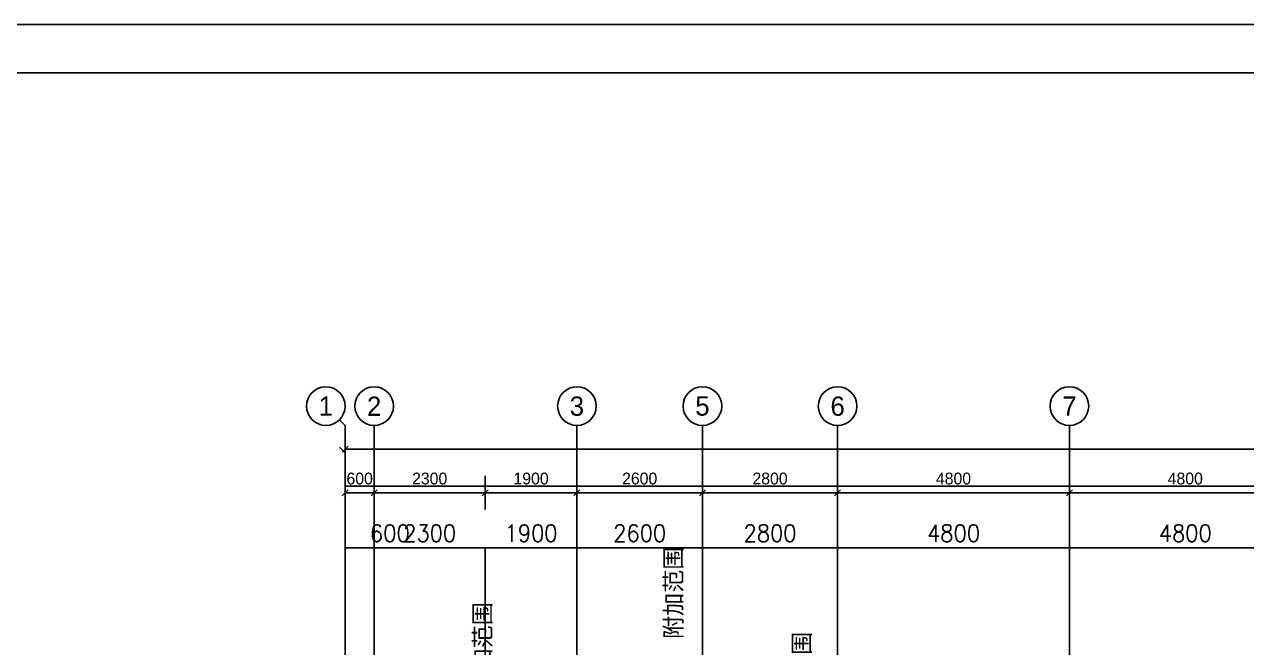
# Model space of a CAD drawing. Extents: x 628064 to 789462, y -248497 to 145317.
# Drawn here: x 667791 to 693104, y 132403 to 145317 of the extents above; entities that cross this region are included whole.
import ezdxf
from ezdxf.enums import TextEntityAlignment as Align

# ---------------------------------------------------------------- set-up
doc = ezdxf.new("R2010")
doc.units = 0
doc.header["$LTSCALE"] = 100
doc.linetypes.add('CENTER', pattern=[50.8, 31.75, -6.35, 6.35, -6.35])
for name, color, linetype in [('AXIS', 3, 'Continuous'), ('dim-wall', 7, 'Continuous'), ('PAXIS', 253, 'CENTER'), ('PUB_DIM', 3, 'Continuous'), ('PUB_TITLE', 4, 'Continuous')]:
    doc.layers.add(name, color=color, linetype=linetype)
doc.styles.add('cadreader_textstyle', font='cadreader_textstyle')
doc.styles.get("Standard").update_dxf_attribs({"font": 'standard'})
doc.dimstyles.get("Standard").update_dxf_attribs({"dimtxt": 351, "dimasz": 0.18, "dimexe": 0.18, "dimexo": 0.0625, "dimgap": 0.09, "dimtad": 0, "dimtoh": 1, "dimdec": 0, "dimzin": 0, "dimdsep": 46, "dimcen": 0.09, "dimadec": 0, "dimazin": 0, "dimtfac": 1, "dimtdec": 4, "dimtofl": 0, "dimtmove": 0, "dimatfit": 3, "dimfxl": 250, "dimtolj": 1, "dimtzin": 0, "dimarcsym": 0})

# ---------------------------------------------------------------- blocks, each defined once
blk = doc.blocks.new('*D696')
at = {"layer": 'dim-wall', "color": 0, "linetype": 'ByBlock', "lineweight": -2}
for p, q in [((675035, 130513), (677549, 130513)), ((677548, 129213), (677548, 130513)), ((675035, 129213), (677549, 129213))]:
    blk.add_line(p, q, dxfattribs=at)
for points in [[(677548, 130513), (677548, 130512), (677548, 130512)], [(677548, 129213), (677548, 129213), (677548, 129213)]]:
    blk.add_solid(points, dxfattribs=at)
at = {"layer": 'dim-wall', "color": 0, "linetype": 'Continuous', "lineweight": -2, "insert": (677298, 132388), "char_height": 351, "width": 3751.02, "attachment_point": 5, "rotation": 90}
blk.add_mtext('\\A1;\\A1;\\A1;附加范围', dxfattribs=at)
blk = doc.blocks.new('A1tk')
at = {"layer": 'PUB_TITLE'}
for points in [[(-602685, -92242), (-602685, -32842), (-518585, -32842), (-518585, -92242)], [(-600185, -91242), (-519585, -91242), (-519585, -33842), (-600185, -33842)]]:
    blk.add_lwpolyline(points, close=True, dxfattribs=at)
blk = doc.blocks.new('*D744')
at = {"layer": 'dim-wall', "color": 0, "linetype": 'ByBlock', "lineweight": -2}
for p, q in [((681478, 130813), (681488, 130813)), ((681488, 130813), (681488, 128913)), ((681567, 128913), (681488, 128913))]:
    blk.add_line(p, q, dxfattribs=at)
for points in [[(681488, 130813), (681488, 130812), (681488, 130812)], [(681488, 128913), (681488, 128913), (681488, 128913)]]:
    blk.add_solid(points, dxfattribs=at)
at = {"layer": 'dim-wall', "color": 0, "linetype": 'Continuous', "lineweight": -2, "insert": (681253, 133538), "char_height": 351, "width": 4673.37, "attachment_point": 5, "rotation": 90}
blk.add_mtext('\\A1;\\A1;\\A1;\\A1;附加范围', dxfattribs=at)
blk = doc.blocks.new('*D510')
at = {"layer": 'dim-wall', "color": 0, "linetype": 'ByBlock', "lineweight": -2}
for p, q in [((684171, 126014), (684171, 129413)), ((684184, 129413), (684171, 129413)), ((684294, 126014), (684171, 126014))]:
    blk.add_line(p, q, dxfattribs=at)
for points in [[(684171, 129413), (684171, 129412), (684171, 129412)], [(684171, 126014), (684171, 126014), (684171, 126014)]]:
    blk.add_solid(points, dxfattribs=at)
at = {"layer": 'dim-wall', "color": 0, "linetype": 'Continuous', "lineweight": -2, "insert": (683909, 131774), "char_height": 351, "width": 3751.02, "attachment_point": 5, "rotation": 90}
blk.add_mtext('\\A1;\\A1;\\A1;附加范围', dxfattribs=at)
blk = doc.blocks.new('*D491')
at = {"layer": 'PUB_DIM', "color": 0, "linetype": 'ByBlock', "lineweight": -2}
for p, q in [((674435, 132442), (674435, 134473)), ((674435, 134473), (675035, 134473)), ((675035, 132442), (675035, 134473))]:
    blk.add_line(p, q, dxfattribs=at)
for points in [[(674435, 134473), (674435, 134473), (674435, 134473)], [(675035, 134473), (675034, 134473), (675034, 134473)]]:
    blk.add_solid(points, dxfattribs=at)
at = {"layer": 'PUB_DIM', "color": 0, "linetype": 'Continuous', "lineweight": -2, "insert": (675360, 134773), "char_height": 351, "width": 651.3, "attachment_point": 5, "rotation": 0}
blk.add_mtext('600', dxfattribs=at)
blk = doc.blocks.new('*D607')
at = {"layer": 'PUB_DIM', "color": 0, "linetype": 'ByBlock', "lineweight": -2}
for p, q in [((674435, 135717), (674435, 135750)), ((674435, 135749), (723635, 135749)), ((723635, 135717), (723635, 135750))]:
    blk.add_line(p, q, dxfattribs=at)
for points in [[(674435, 135749), (674435, 135749), (674435, 135749)], [(723635, 135749), (723634, 135749), (723634, 135749)]]:
    blk.add_solid(points, dxfattribs=at)
at = {"layer": 'PUB_DIM', "color": 0, "linetype": 'Continuous', "lineweight": -2, "insert": (699035, 136049), "char_height": 351, "width": 1168.05, "attachment_point": 5}
blk.add_mtext('49200', dxfattribs=at)
blk = doc.blocks.new('*D130')
at = {"layer": 'PUB_DIM', "color": 0, "linetype": 'ByBlock', "lineweight": -2}
for p, q in [((675035, 132442), (675035, 134473)), ((675035, 134473), (677335, 134473)), ((677335, 132442), (677335, 134473))]:
    blk.add_line(p, q, dxfattribs=at)
for points in [[(675035, 134473), (675035, 134473), (675035, 134473)], [(677335, 134473), (677334, 134473), (677334, 134473)]]:
    blk.add_solid(points, dxfattribs=at)
at = {"layer": 'PUB_DIM', "color": 0, "linetype": 'Continuous', "lineweight": -2, "insert": (676185, 134773), "char_height": 351, "width": 912.6, "attachment_point": 5, "rotation": 0}
blk.add_mtext('2300', dxfattribs=at)
blk = doc.blocks.new('*D631')
at = {"layer": 'PUB_DIM', "color": 0, "linetype": 'ByBlock', "lineweight": -2}
for p, q in [((677335, 132442), (677335, 134473)), ((677335, 134473), (679235, 134473)), ((679235, 132442), (679235, 134473))]:
    blk.add_line(p, q, dxfattribs=at)
for points in [[(677335, 134473), (677335, 134473), (677335, 134473)], [(679235, 134473), (679234, 134473), (679234, 134473)]]:
    blk.add_solid(points, dxfattribs=at)
at = {"layer": 'PUB_DIM', "color": 0, "linetype": 'Continuous', "lineweight": -2, "insert": (678285, 134773), "char_height": 351, "width": 801.45, "attachment_point": 5}
blk.add_mtext('1900', dxfattribs=at)
blk = doc.blocks.new('*D358')
at = {"layer": 'PUB_DIM', "color": 0, "linetype": 'ByBlock', "lineweight": -2}
for p, q in [((679235, 132442), (679235, 134473)), ((679235, 134473), (681835, 134473)), ((681835, 132442), (681835, 134473))]:
    blk.add_line(p, q, dxfattribs=at)
for points in [[(679235, 134473), (679235, 134473), (679235, 134473)], [(681835, 134473), (681834, 134473), (681834, 134473)]]:
    blk.add_solid(points, dxfattribs=at)
at = {"layer": 'PUB_DIM', "color": 0, "linetype": 'Continuous', "lineweight": -2, "insert": (680535, 134773), "char_height": 351, "width": 906.75, "attachment_point": 5, "rotation": 359.9986}
blk.add_mtext('2600', dxfattribs=at)
blk = doc.blocks.new('*D41')
at = {"layer": 'PUB_DIM', "color": 0, "linetype": 'ByBlock', "lineweight": -2}
for p, q in [((681835, 132442), (681835, 134473)), ((681835, 134473), (684635, 134473)), ((684635, 132442), (684635, 134473))]:
    blk.add_line(p, q, dxfattribs=at)
for points in [[(681835, 134473), (681835, 134473), (681835, 134473)], [(684635, 134473), (684634, 134473), (684634, 134473)]]:
    blk.add_solid(points, dxfattribs=at)
at = {"layer": 'PUB_DIM', "color": 0, "linetype": 'Continuous', "lineweight": -2, "insert": (683235, 134773), "char_height": 351, "width": 912.6, "attachment_point": 5, "rotation": 0}
blk.add_mtext('2800', dxfattribs=at)
blk = doc.blocks.new('*D437')
at = {"layer": 'PUB_DIM', "color": 0, "linetype": 'ByBlock', "lineweight": -2}
for p, q in [((684635, 132442), (684635, 134473)), ((684635, 134473), (689435, 134473)), ((689435, 132442), (689435, 134473))]:
    blk.add_line(p, q, dxfattribs=at)
for points in [[(684635, 134473), (684635, 134473), (684635, 134473)], [(689435, 134473), (689434, 134473), (689434, 134473)]]:
    blk.add_solid(points, dxfattribs=at)
at = {"layer": 'PUB_DIM', "color": 0, "linetype": 'Continuous', "lineweight": -2, "insert": (687035, 134773), "char_height": 351, "width": 924.3, "attachment_point": 5, "rotation": 359.9992}
blk.add_mtext('4800', dxfattribs=at)
blk = doc.blocks.new('*D119')
at = {"layer": 'PUB_DIM', "color": 0, "linetype": 'ByBlock', "lineweight": -2}
for p, q in [((689435, 132442), (689435, 134473)), ((689435, 134473), (694235, 134473)), ((694235, 132442), (694235, 134473))]:
    blk.add_line(p, q, dxfattribs=at)
for points in [[(689435, 134473), (689435, 134473), (689435, 134473)], [(694235, 134473), (694234, 134473), (694234, 134473)]]:
    blk.add_solid(points, dxfattribs=at)
at = {"layer": 'PUB_DIM', "color": 0, "linetype": 'Continuous', "lineweight": -2, "insert": (691835, 134773), "char_height": 351, "width": 924.3, "attachment_point": 5, "rotation": 359.9993}
blk.add_mtext('4800', dxfattribs=at)

msp = doc.modelspace()

# ---------------------------------------------------------------- linework, layer by layer
at = {"layer": 'AXIS'}
for p, q in [((674317.4, 136559.1), (674434.5, 136441.9)), ((674434.5, 132441.9), (674434.5, 136441.9)), ((675034.5, 132441.9), (675034.5, 136441.9)), ((679234.5, 132441.9), (679234.5, 136441.9)), ((681834.5, 132441.9), (681834.5, 136441.9)), ((684634.5, 132441.9), (684634.5, 136441.9)), ((689434.5, 132441.9), (689434.5, 136441.9))]:
    msp.add_line(p, q, dxfattribs=at)
at = {"layer": 'AXIS', "linetype": 'Continuous'}
for points in [[(674317.4, 137124.1), (674434.6, 137007), (674434.6, 133007)], [(675034.6, 133007), (675034.6, 137007)], [(679234.6, 133007), (679234.6, 137007)], [(681834.6, 133007), (681834.6, 137007)], [(684634.6, 133007), (684634.6, 137007)], [(689434.6, 133007), (689434.6, 137007)]]:
    msp.add_lwpolyline(points, dxfattribs=at)
for centre in [(674034.5, 137407), (675034.5, 137407), (679234.5, 137407), (681834.5, 137407), (684634.5, 137407), (689434.5, 137407)]:
    msp.add_circle(centre, 400, dxfattribs=at)
at = {"layer": 'PAXIS'}
for points in [[(674434.5, 132441.9), (674434.5, 114510.6)], [(675034.5, 132441.9), (675034.5, 114510.6)], [(677334.5, 132441.9), (677334.5, 127612.9)], [(679234.5, 132441.9), (679234.5, 121612.9)], [(681834.5, 132441.9), (681834.5, 124612.9)], [(684634.5, 132441.9), (684634.5, 114510.6)], [(689434.5, 132441.9), (689434.5, 114510.6)]]:
    msp.add_lwpolyline(points, dxfattribs=at)
at = {"layer": 'PUB_DIM', "linetype": 'Continuous'}
for points in [[(674434.6, 136162.5), (674434.6, 136862.5)], [(674372.7, 136450.6), (674496.4, 136574.4)], [(674434.6, 134375.3), (674434.6, 136512.5), (723634.6, 136512.5), (723634.6, 134375.3)], [(674434.6, 135262.5), (674434.6, 135962.5)], [(675034.6, 135262.5), (675034.6, 135962.5)], [(677334.6, 135262.5), (677334.6, 135962.5)], [(679234.6, 135262.5), (679234.6, 135962.5)], [(681834.6, 135262.5), (681834.6, 135962.5)], [(684634.6, 135262.5), (684634.6, 135962.5)], [(689434.6, 135262.5), (689434.6, 135962.5)], [(674372.7, 135550.6), (674496.4, 135674.4)], [(674434.6, 134375.3), (674434.6, 135612.5), (723634.6, 135612.5), (723634.6, 134375.3)], [(674972.7, 135550.6), (675096.4, 135674.4)], [(677272.7, 135550.6), (677396.4, 135674.4)], [(679172.7, 135550.6), (679296.4, 135674.4)], [(681772.7, 135550.6), (681896.4, 135674.4)], [(684572.7, 135550.6), (684696.4, 135674.4)], [(689372.7, 135550.6), (689496.4, 135674.4)]]:
    msp.add_lwpolyline(points, dxfattribs=at)

# ---------------------------------------------------------------- block references
msp.add_blockref('A1tk', (1260590.7, 178158.8))

# ---------------------------------------------------------------- texts
at = {"layer": 'AXIS', "color": 7, "style": 'cadreader_textstyle'}
for s, p in [('1', (674034.5, 137407)), ('2', (675034.5, 137407)), ('3', (679234.5, 137407)), ('5', (681834.5, 137407)), ('6', (684634.5, 137407)), ('7', (689434.5, 137407))]:
    msp.add_text(s, height=400, dxfattribs=at).set_placement(p, align=Align.MIDDLE)
at = {"layer": 'PUB_DIM', "color": 7, "style": 'cadreader_textstyle'}
for s, p in [('600', (674734.5, 135906.5)), ('2300', (676184.5, 135906.5)), ('1900', (678284.5, 135906.5)), ('2600', (680534.5, 135906.5)), ('2800', (683234.5, 135906.5)), ('4800', (687034.5, 135906.5)), ('4800', (691834.5, 135906.5))]:
    msp.add_text(s, height=245, rotation=360.00001, dxfattribs=at).set_placement(p, align=Align.MIDDLE)

# ---------------------------------------------------------------- dimensions: what is measured, and where the dimension line sits
at = {"layer": 'dim-wall'}
for base, p1, p2, angle, text, picture, middle in [((681487.8, 128912.5), (681477.9, 130812.5), (681567, 128912.5), 90, '\\A1;\\A1;\\A1;\\A1;\\A1;附加范围', '*D744', (681252.6, 130250.8)), ((677548.4, 130512.5), (675034.5, 129212.5), (675034.5, 130512.5), 270, '\\A1;\\A1;\\A1;\\A1;附加范围', '*D696', (677298.4, 129862.5)), ((684171.3, 129412.5), (684293.8, 126013.5), (684184.5, 129412.5), 90, '\\A1;\\A1;\\A1;\\A1;附加范围', '*D510', (683908.8, 128198.7))]:
    dim = msp.add_linear_dim(base=base, p1=p1, p2=p2, angle=angle, text=text, dimstyle='Standard', dxfattribs=at)
    dim.commit()
    dim.dimension.update_dxf_attribs({"geometry": picture, "text_midpoint": middle})
at = {"layer": 'PUB_DIM'}
dim = msp.add_linear_dim(base=(723634.5, 135749.4), p1=(674434.5, 135716.4), p2=(723634.5, 135716.4), dimstyle='Standard', dxfattribs=at)
dim.commit()
dim.dimension.update_dxf_attribs({"geometry": '*D607', "text_midpoint": (699034.5, 136049.4)})
for p1, p2, distance, picture, middle in [((674434.5, 132441.9), (675034.5, 132441.9), 2030.9, '*D491', (674734.5, 134772.8)), ((675034.5, 132441.9), (677334.5, 132441.9), 2030.9, '*D130', (676184.5, 134772.8)), ((677334.5, 132441.9), (679234.5, 132441.9), 2030.9, '*D631', (678284.5, 134772.8)), ((679234.5, 132442), (681834.5, 132441.9), 2031, '*D358', (680534.6, 134772.9)), ((681834.5, 132441.9), (684634.5, 132441.9), 2031, '*D41', (683234.5, 134772.9)), ((684634.5, 132442), (689434.5, 132441.9), 2030.9, '*D437', (687034.6, 134772.9)), ((689434.5, 132442), (694234.5, 132441.9), 2031.1, '*D119', (691834.6, 134773))]:
    dim = msp.add_aligned_dim(p1=p1, p2=p2, distance=distance, dimstyle='Standard', dxfattribs=at)
    dim.commit()
    dim.dimension.update_dxf_attribs({"geometry": picture, "text_midpoint": middle})

doc.saveas('drawing.dxf')
